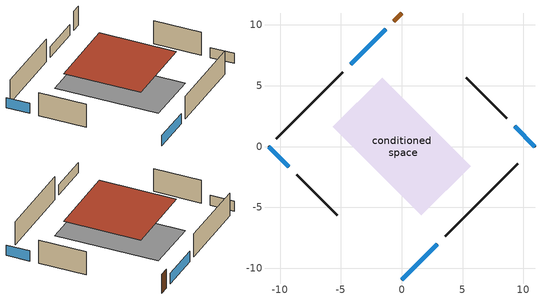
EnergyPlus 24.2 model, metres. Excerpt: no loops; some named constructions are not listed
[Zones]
conditioned space
 floor foundation (Slab1 construction): -5.66,1.62 -1.62,5.66 5.66,-1.62 1.62,-5.66 z0
 wall outside (AdiabaticWallConstruction 1): 0,10.96 -0.65,10.31 z0:2.03
 wall outside (AdiabaticWallConstruction): 0,-10.96 2.91,-8.05 / -1.3,9.66 -4.21,6.75 z0:1.1; -10.96,0 -9.3,-1.66 / 10.96,0 9.3,1.66 z0:1.07
 wall outside (Wall1 construction): 3.57,-7.39 9.54,-1.42 z0:2.44
 wall outside (Wall2 construction): -8.64,-2.32 -5.32,-5.64 z0:2.44
 wall outside (Wall3 construction): -4.87,6.09 -10.3,0.66 z0:2.44
 wall outside (Wall4 construction): 8.64,2.32 5.32,5.64 z0:2.44
 window (WindowConstruction): 0,-10.96 2.91,-8.05 z0:1.1
 window (WindowConstruction 1): -10.96,0 -9.3,-1.66 z0:1.07
 window (WindowConstruction 2): -1.3,9.66 -4.21,6.75 z0:1.1
 window (WindowConstruction 3): 10.96,0 9.3,1.66 z0:1.07
 door (Door): 0,10.96 -0.65,10.31 z0:2.03
 roof outside (Roof1 construction): 0,5.43 -5.43,0 0,-5.43 5.43,0 z2.44
[Schedule:Day:Interval]
freezer schedule day 1: No, 01:00, 0.609489, 02:00, 0.594252, 03:00, 0.579015, 04:00, 0.563777, 06:00, 0.54854, 07:00, 0.579015, 08:00, 0.609489, 10:00, 0.624726, 12:00, 0.609489, 15:00, 0.639964, 16:00, 0.624726, 17:00, 0.670438, 18:00, 0.731387, 19:00, 0.761861, 20:00, 0.731387, 21:00, 0.71615, 22:00, 0.700912, 23:00, 0.670438, 24:00, 0.624726
freezer schedule day 2: No, 01:00, 0.791241, 02:00, 0.77146, 03:00, 0.751679, 04:00, 0.731898, 06:00, 0.712117, 07:00, 0.751679, 08:00, 0.791241, 10:00, 0.811022, 12:00, 0.791241, 15:00, 0.830803, 16:00, 0.811022, 17:00, 0.870365, 18:00, 0.949489, 19:00, 0.989051, 20:00, 0.949489, 21:00, 0.929708, 22:00, 0.909927, 23:00, 0.870365, 24:00, 0.811022
freezer schedule day 3: No, 01:00, 0.8, 02:00, 0.78, 03:00, 0.76, 04:00, 0.74, 06:00, 0.72, 07:00, 0.76, 08:00, 0.8, 10:00, 0.82, 12:00, 0.8, 15:00, 0.84, 16:00, 0.82, 17:00, 0.88, 18:00, 0.96, 19:00, 1, 20:00, 0.96, 21:00, 0.94, 22:00, 0.92, 23:00, 0.88, 24:00, 0.82
freezer schedule day 4: No, 01:00, 0.679562, 02:00, 0.662573, 03:00, 0.645584, 04:00, 0.628595, 06:00, 0.611606, 07:00, 0.645584, 08:00, 0.679562, 10:00, 0.696551, 12:00, 0.679562, 15:00, 0.71354, 16:00, 0.696551, 17:00, 0.747518, 18:00, 0.815474, 19:00, 0.849453, 20:00, 0.815474, 21:00, 0.798485, 22:00, 0.781496, 23:00, 0.747518, 24:00, 0.696551
freezer schedule day 5: No, 01:00, 0.675182, 02:00, 0.658303, 03:00, 0.641423, 04:00, 0.624544, 06:00, 0.607664, 07:00, 0.641423, 08:00, 0.675182, 10:00, 0.692062, 12:00, 0.675182, 15:00, 0.708942, 16:00, 0.692062, 17:00, 0.742701, 18:00, 0.810219, 19:00, 0.843978, 20:00, 0.810219, 21:00, 0.793339, 22:00, 0.77646, 23:00, 0.742701, 24:00, 0.692062
freezer schedule day 6: No, 01:00, 0.610949, 02:00, 0.595675, 03:00, 0.580401, 04:00, 0.565128, 06:00, 0.549854, 07:00, 0.580401, 08:00, 0.610949, 10:00, 0.626223, 12:00, 0.610949, 15:00, 0.641496, 16:00, 0.626223, 17:00, 0.672044, 18:00, 0.733139, 19:00, 0.763686, 20:00, 0.733139, 21:00, 0.717865, 22:00, 0.702591, 23:00, 0.672044, 24:00, 0.626223
misc permanent spa heater schedule day; misc permanent spa heater schedule day 6: No, 01:00, 0.145464, 02:00, 0.175769, 03:00, 0.145464, 04:00, 0.175769, 05:00, 0.284867, 06:00, 0.406087, 07:00, 0.345477, 09:00, 0.145464, 10:00, 0.115159, 11:00, 0.090915, 14:00, 0.084854, 15:00, 0.145464, 16:00, 0.351538, 17:00, 0.763686, 18:00, 0.739442, 19:00, 0.412148, 20:00, 0.369721, 21:00, 0.309111, 22:00, 0.260623, 24:00, 0.145464
misc permanent spa heater schedule day 1: No, 01:00, 0.145116, 02:00, 0.175349, 03:00, 0.145116, 04:00, 0.175349, 05:00, 0.284186, 06:00, 0.405117, 07:00, 0.344652, 09:00, 0.145116, 10:00, 0.114884, 11:00, 0.0906978, 14:00, 0.0846513, 15:00, 0.145116, 16:00, 0.350698, 17:00, 0.761861, 18:00, 0.737675, 19:00, 0.411163, 20:00, 0.368838, 21:00, 0.308372, 22:00, 0.26, 24:00, 0.145116
misc permanent spa heater schedule day 2: No, 01:00, 0.188391, 02:00, 0.227639, 03:00, 0.188391, 04:00, 0.227639, 05:00, 0.368932, 06:00, 0.525924, 07:00, 0.447428, 09:00, 0.188391, 10:00, 0.149143, 11:00, 0.117744, 14:00, 0.109895, 15:00, 0.188391, 16:00, 0.455277, 17:00, 0.989051, 18:00, 0.957653, 19:00, 0.533774, 20:00, 0.478826, 21:00, 0.40033, 22:00, 0.337533, 24:00, 0.188391
misc permanent spa heater schedule day 3; misc permanent spa pump schedule day 5; misc permanent spa pump schedule day 7: No, 01:00, 0.190476, 02:00, 0.230159, 03:00, 0.190476, 04:00, 0.230159, 05:00, 0.373016, 06:00, 0.531746, 07:00, 0.452381, 09:00, 0.190476, 10:00, 0.150794, 11:00, 0.119048, 14:00, 0.111111, 15:00, 0.190476, 16:00, 0.460317, 17:00, 1, 18:00, 0.968254, 19:00, 0.539683, 20:00, 0.484127, 21:00, 0.404762, 22:00, 0.34127, 24:00, 0.190476
misc permanent spa heater schedule day 4: No, 01:00, 0.1618, 02:00, 0.195509, 03:00, 0.1618, 04:00, 0.195509, 05:00, 0.316859, 06:00, 0.451693, 07:00, 0.384276, 09:00, 0.1618, 10:00, 0.128092, 11:00, 0.101125, 14:00, 0.0943836, 15:00, 0.1618, 16:00, 0.391018, 17:00, 0.849453, 18:00, 0.822486, 19:00, 0.458435, 20:00, 0.411243, 21:00, 0.343826, 22:00, 0.289893, 24:00, 0.1618
misc permanent spa heater schedule day 5: No, 01:00, 0.160758, 02:00, 0.194249, 03:00, 0.160758, 04:00, 0.194249, 05:00, 0.314817, 06:00, 0.448782, 07:00, 0.3818, 09:00, 0.160758, 10:00, 0.127267, 11:00, 0.100474, 14:00, 0.0937753, 15:00, 0.160758, 16:00, 0.388498, 17:00, 0.843978, 18:00, 0.817185, 19:00, 0.45548, 20:00, 0.408593, 21:00, 0.34161, 22:00, 0.288024, 24:00, 0.160758
misc permanent spa heater schedule default day; misc permanent spa pump schedule default day; general water use schedule day 1; general water use schedule default day; cooling season schedule day; cooling season schedule day 2; cooling season schedule default day; natural vent schedule default day: No, 24:00, 0
misc permanent spa pump schedule day; misc permanent spa pump schedule day 2; misc permanent spa pump schedule day 4; misc permanent spa pump schedule day 8; misc permanent spa pump schedule day 10: No, 01:00, 0.151232, 02:00, 0.182738, 03:00, 0.151232, 04:00, 0.182738, 05:00, 0.296162, 06:00, 0.422188, 07:00, 0.359175, 09:00, 0.151232, 10:00, 0.119725, 11:00, 0.0945197, 14:00, 0.0882184, 15:00, 0.151232, 16:00, 0.365476, 17:00, 0.793966, 18:00, 0.76876, 19:00, 0.428489, 20:00, 0.38438, 21:00, 0.321367, 22:00, 0.270956, 24:00, 0.151232
misc permanent spa pump schedule day 1: No, 01:00, 0.152381, 02:00, 0.184127, 03:00, 0.152381, 04:00, 0.184127, 05:00, 0.298413, 06:00, 0.425397, 07:00, 0.361905, 09:00, 0.152381, 10:00, 0.120635, 11:00, 0.0952381, 14:00, 0.0888889, 15:00, 0.152381, 16:00, 0.368254, 17:00, 0.8, 18:00, 0.774603, 19:00, 0.431746, 20:00, 0.387302, 21:00, 0.32381, 22:00, 0.273016, 24:00, 0.152381
misc permanent spa pump schedule day 3; misc permanent spa pump schedule day 9: No, 01:00, 0.150246, 02:00, 0.181548, 03:00, 0.150246, 04:00, 0.181548, 05:00, 0.294232, 06:00, 0.419438, 07:00, 0.356835, 09:00, 0.150246, 10:00, 0.118945, 11:00, 0.0939039, 14:00, 0.0876437, 15:00, 0.150246, 16:00, 0.363095, 17:00, 0.788793, 18:00, 0.763752, 19:00, 0.425698, 20:00, 0.381876, 21:00, 0.319273, 22:00, 0.269191, 24:00, 0.150246
misc permanent spa pump schedule day 6: No, 01:00, 0.190148, 02:00, 0.229762, 03:00, 0.190148, 04:00, 0.229762, 05:00, 0.372373, 06:00, 0.530829, 07:00, 0.451601, 09:00, 0.190148, 10:00, 0.150534, 11:00, 0.118842, 14:00, 0.11092, 15:00, 0.190148, 16:00, 0.459524, 17:00, 0.998276, 18:00, 0.966585, 19:00, 0.538752, 20:00, 0.483292, 21:00, 0.404064, 22:00, 0.340681, 24:00, 0.190148
cooling season schedule day 1; natural vent schedule day: No, 24:00, 1
[Schedule:Week:Daily]
cooling season schedule Week Rule - Jun3-Sep29: cooling season schedule day 1, cooling season schedule day 1, cooling season schedule day 1, cooling season schedule day 1, cooling season schedule day 1, cooling season schedule day 1, cooling season schedule day 1, cooling season schedule default day, cooling season schedule default day, cooling season schedule default day, cooling season schedule default day, cooling season schedule default day
cooling season schedule Week Rule - Sep30-Oct6: cooling season schedule day 1, cooling season schedule day 2, cooling season schedule day 2, cooling season schedule day 2, cooling season schedule day 2, cooling season schedule day 2, cooling season schedule day 2, cooling season schedule default day, cooling season schedule default day, cooling season schedule default day, cooling season schedule default day, cooling season schedule default day
cooling season schedule Week Rule - Oct7-Dec31: cooling season schedule day 2, cooling season schedule day 2, cooling season schedule day 2, cooling season schedule day 2, cooling season schedule day 2, cooling season schedule day 2, cooling season schedule day 2, cooling season schedule default day, cooling season schedule default day, cooling season schedule default day, cooling season schedule default day, cooling season schedule default day
natural vent schedule Week Rule - Jan1-Jan6: natural vent schedule day, natural vent schedule day, natural vent schedule default day, natural vent schedule day, natural vent schedule default day, natural vent schedule day, natural vent schedule default day, natural vent schedule default day, natural vent schedule default day, natural vent schedule default day, natural vent schedule default day, natural vent schedule default day
natural vent schedule Week Rule - Jan7-Dec31: natural vent schedule default day, natural vent schedule day, natural vent schedule default day, natural vent schedule day, natural vent schedule default day, natural vent schedule day, natural vent schedule default day, natural vent schedule default day, natural vent schedule default day, natural vent schedule default day, natural vent schedule default day, natural vent schedule default day
